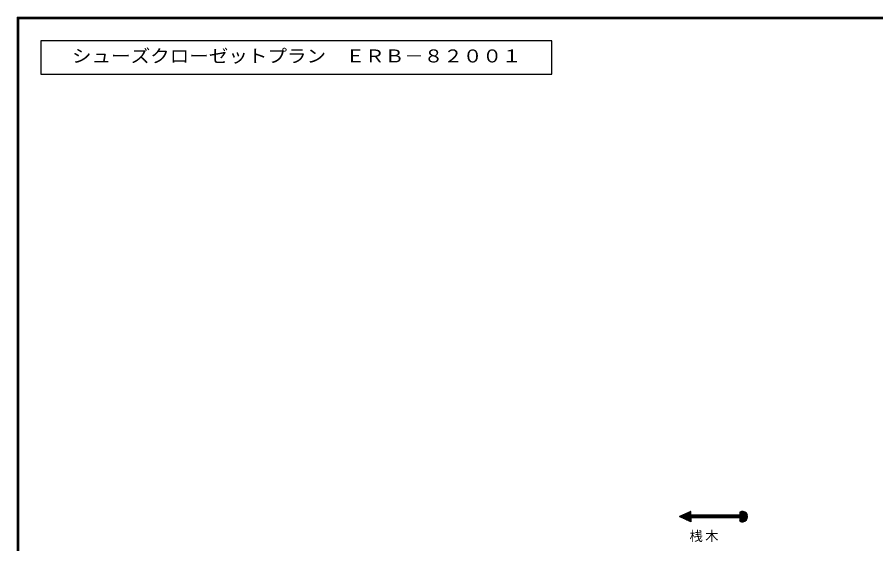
# Model space of a CAD drawing. Units: millimetres at full size, sheet at 1:20; details may follow other scales. Extents: x -8210 to 8210, y -2932 to 2722.
# Drawn here: x 410 to 4276, y 350 to 2722 of the extents above; entities that cross this region are included whole.
import ezdxf
from ezdxf.enums import TextEntityAlignment as Align

# ---------------------------------------------------------------- set-up
doc = ezdxf.new("R2010")
doc.units = ezdxf.units.MM
doc.header["$LTSCALE"] = 20
doc.layers.add('0-A_文字', color=7, linetype='Continuous')
doc.layers.add('F-1_枠', color=6, linetype='Continuous')
doc.styles.add('ＭＳ ゴシック', font='')
doc.styles.get('ＭＳ ゴシック').set_extended_font_data('MS Gothic')

msp = doc.modelspace()

# ---------------------------------------------------------------- linework, layer by layer
at = {"layer": '0-A_文字'}
for p, q in [((516.67, 2615.63), (516.67, 2465.63)), ((2816.57, 2615.63), (516.67, 2615.63)), ((2816.57, 2465.63), (2816.57, 2615.63)), ((516.67, 2465.63), (2816.57, 2465.63)), ((3442.51, 496.21), (3391.7, 472.6)), ((3442.51, 448.99), (3391.7, 472.6)), ((3393.37, 471.82), (3392.31, 472.88)), ((3398.66, 469.36), (3394.24, 473.78)), ((3403.94, 466.91), (3396.17, 474.68)), ((3409.22, 464.45), (3398.1, 475.57)), ((3414.51, 462), (3400.03, 476.47)), ((3419.79, 459.54), (3401.97, 477.37)), ((3425.07, 457.09), (3403.9, 478.26)), ((3430.36, 454.64), (3405.83, 479.16)), ((3435.64, 452.18), (3407.76, 480.06)), ((3440.92, 449.73), (3409.69, 480.96)), ((3442.51, 450.96), (3411.62, 481.85)), ((3442.51, 453.79), (3413.55, 482.75)), ((3442.51, 456.62), (3415.48, 483.65)), ((3442.51, 459.45), (3417.42, 484.55)), ((3442.51, 462.27), (3419.35, 485.44)), ((3442.51, 465.1), (3421.28, 486.34)), ((3443.75, 466.7), (3423.21, 487.24)), ((3446.57, 466.7), (3425.14, 488.13)), ((3449.4, 466.7), (3427.07, 489.03)), ((3452.23, 466.7), (3429, 489.93)), ((3442.51, 479.24), (3430.93, 490.83)), ((3442.51, 482.07), (3432.86, 491.72)), ((3442.51, 484.9), (3434.8, 492.62)), ((3442.51, 487.73), (3436.73, 493.52)), ((3442.51, 490.56), (3438.66, 494.42)), ((3442.51, 493.39), (3440.59, 495.31)), ((3442.51, 478.49), (3442.51, 496.21)), ((3663, 466.7), (3442.51, 466.7)), ((3442.51, 466.7), (3442.51, 448.99)), ((3455.06, 466.7), (3443.27, 478.49)), ((3457.89, 466.7), (3446.09, 478.49)), ((3460.72, 466.7), (3448.92, 478.49)), ((3463.55, 466.7), (3451.75, 478.49)), ((3466.37, 466.7), (3454.58, 478.49)), ((3469.2, 466.7), (3457.41, 478.49)), ((3472.03, 466.7), (3460.24, 478.49)), ((3474.86, 466.7), (3463.07, 478.49)), ((3477.69, 466.7), (3465.89, 478.49)), ((3480.52, 466.7), (3468.72, 478.49)), ((3483.34, 466.7), (3471.55, 478.49)), ((3486.17, 466.7), (3474.38, 478.49)), ((3489, 466.7), (3477.21, 478.49)), ((3491.83, 466.7), (3480.04, 478.49)), ((3494.66, 466.7), (3482.86, 478.49)), ((3497.49, 466.7), (3485.69, 478.49)), ((3500.32, 466.7), (3488.52, 478.49)), ((3503.14, 466.7), (3491.35, 478.49)), ((3505.97, 466.7), (3494.18, 478.49)), ((3508.8, 466.7), (3497.01, 478.49)), ((3511.63, 466.7), (3499.83, 478.49)), ((3514.46, 466.7), (3502.66, 478.49)), ((3517.29, 466.7), (3505.49, 478.49)), ((3520.11, 466.7), (3508.32, 478.49)), ((3522.94, 466.7), (3511.15, 478.49)), ((3525.77, 466.7), (3513.98, 478.49)), ((3528.6, 466.7), (3516.81, 478.49)), ((3531.43, 466.7), (3519.63, 478.49)), ((3534.26, 466.7), (3522.46, 478.49)), ((3537.08, 466.7), (3525.29, 478.49)), ((3539.91, 466.7), (3528.12, 478.49)), ((3542.74, 466.7), (3530.95, 478.49)), ((3545.57, 466.7), (3533.78, 478.49)), ((3548.4, 466.7), (3536.6, 478.49)), ((3551.23, 466.7), (3539.43, 478.49)), ((3554.06, 466.7), (3542.26, 478.49)), ((3556.88, 466.7), (3545.09, 478.49)), ((3559.71, 466.7), (3547.92, 478.49)), ((3562.54, 466.7), (3550.75, 478.49)), ((3565.37, 466.7), (3553.58, 478.49)), ((3568.2, 466.7), (3556.4, 478.49)), ((3571.03, 466.7), (3559.23, 478.49)), ((3573.85, 466.7), (3562.06, 478.49)), ((3576.68, 466.7), (3564.89, 478.49)), ((3579.51, 466.7), (3567.72, 478.49)), ((3582.34, 466.7), (3570.55, 478.49)), ((3585.17, 466.7), (3573.37, 478.49)), ((3588, 466.7), (3576.2, 478.49)), ((3590.82, 466.7), (3579.03, 478.49)), ((3593.65, 466.7), (3581.86, 478.49)), ((3596.48, 466.7), (3584.69, 478.49)), ((3599.31, 466.7), (3587.52, 478.49)), ((3602.14, 466.7), (3590.34, 478.49)), ((3604.97, 466.7), (3593.17, 478.49)), ((3607.8, 466.7), (3596, 478.49)), ((3610.62, 466.7), (3598.83, 478.49)), ((3613.45, 466.7), (3601.66, 478.49)), ((3616.28, 466.7), (3604.49, 478.49)), ((3619.11, 466.7), (3607.32, 478.49)), ((3621.94, 466.7), (3610.14, 478.49)), ((3624.77, 466.7), (3612.97, 478.49)), ((3627.59, 466.7), (3615.8, 478.49)), ((3630.42, 466.7), (3618.63, 478.49)), ((3633.25, 466.7), (3621.46, 478.49)), ((3636.08, 466.7), (3624.29, 478.49)), ((3638.91, 466.7), (3627.11, 478.49)), ((3641.74, 466.7), (3629.94, 478.49)), ((3644.56, 466.7), (3632.77, 478.49)), ((3647.39, 466.7), (3635.6, 478.49)), ((3650.22, 466.7), (3638.43, 478.49)), ((3653.05, 466.7), (3641.26, 478.49)), ((3655.88, 466.7), (3644.08, 478.49)), ((3658.71, 466.7), (3646.91, 478.49)), ((3661.54, 466.7), (3649.74, 478.49)), ((3681.2, 449.87), (3652.57, 478.49)), ((3683.32, 450.57), (3655.4, 478.49)), ((3685.28, 451.44), (3658.23, 478.49)), ((3687.11, 452.44), (3661.06, 478.49)), ((3694.35, 459.34), (3663, 490.69)), ((3693.14, 457.72), (3663, 487.86)), ((3691.81, 456.22), (3663, 485.03)), ((3690.37, 454.84), (3663, 482.21)), ((3688.8, 453.58), (3663, 479.38)), ((3663, 466.7), (3663, 452.15)), ((3678.89, 449.34), (3663, 465.23)), ((3695.43, 461.09), (3663.3, 493.22)), ((3696.37, 462.98), (3665.19, 494.16)), ((3697.16, 465.01), (3667.22, 494.96)), ((3697.79, 467.21), (3669.42, 495.58)), ((3698.23, 469.61), (3671.82, 496.02)), ((3698.41, 472.25), (3674.46, 496.2)), ((3698.27, 475.22), (3677.43, 496.06)), ((3697.61, 478.71), (3680.91, 495.4)), ((3695.86, 483.29), (3685.5, 493.65)), ((3676.37, 449.04), (3663, 462.41)), ((3673.56, 449.02), (3663, 459.58)), ((3670.34, 449.41), (3663, 456.75)), ((3666.38, 450.54), (3663, 453.92))]:
    msp.add_line(p, q, dxfattribs=at)
msp.add_lwpolyline([(3663, 493.04), (3663, 478.49), (3442.51, 478.49)], dxfattribs=at)
msp.add_arc((3674.81, 472.6), 23.61, 240, 120, dxfattribs=at)
at = {"layer": 'F-1_枠'}
for p, q in [((410, 2722.29), (410, -2864.37)), ((410, 2722.29), (8210, 2722.29)), ((410, 2718.96), (8210, 2718.96)), ((410, 2715.63), (8210, 2715.63)), ((413.33, 2722.29), (413.33, -2864.37)), ((416.67, 2722.29), (416.67, -2864.37))]:
    msp.add_line(p, q, dxfattribs=at)

# ---------------------------------------------------------------- texts
at = {"layer": '0-A_文字', "style": 'ＭＳ ゴシック', "width": 1.1}
msp.add_text('シューズクローゼットプラン\u3000ＥＲＢ－８２００１', height=58.65, dxfattribs=at).set_placement((656.67, 2500.63), align=Align.BOTTOM_LEFT)
at = {"layer": '0-A_文字', "insert": (3437.21, 358.08), "char_height": 43.99, "attachment_point": 7, "style": 'ＭＳ ゴシック'}
msp.add_mtext('\\T1.17;桟木', dxfattribs=at)

doc.saveas('drawing.dxf')
